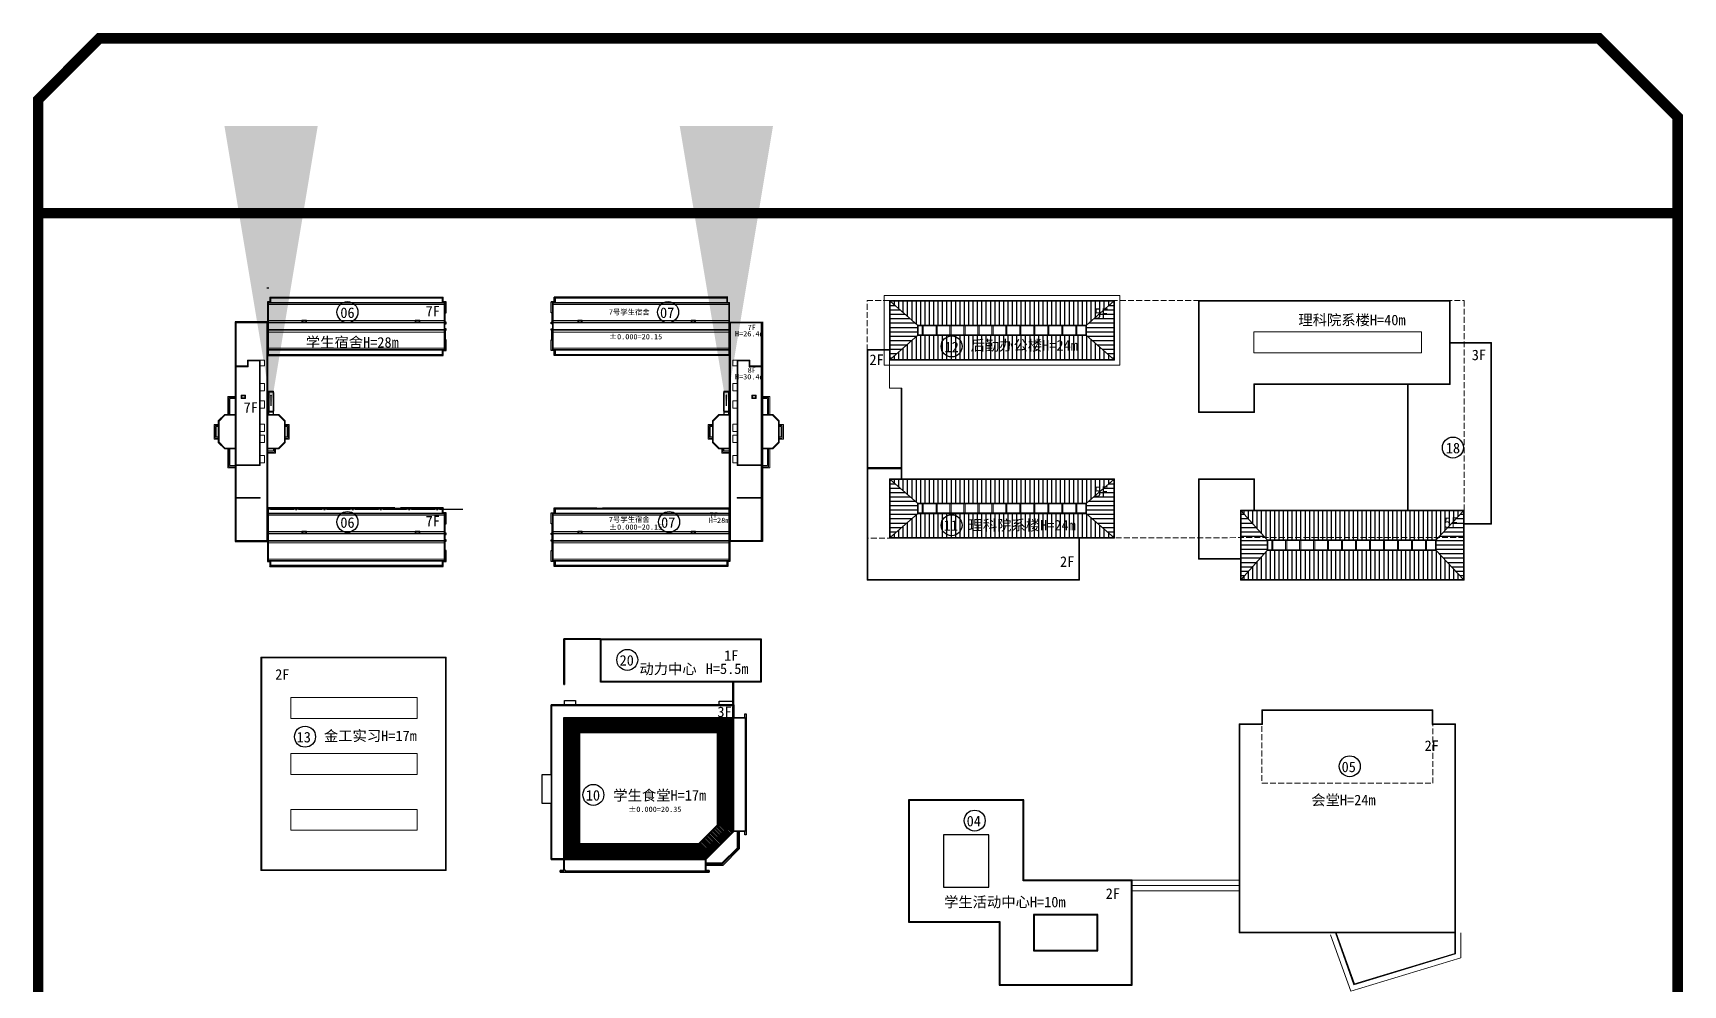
# Model space of a CAD drawing. Header units: millimetres. Extents: x 36733 to 38149, y 42096 to 44277.
# Drawn here: x 36733 to 38149, y 43461 to 44277 of the extents above; entities that cross this region are included whole.
import ezdxf

# ---------------------------------------------------------------- set-up
doc = ezdxf.new("R2010")
doc.units = ezdxf.units.MM
doc.linetypes.add('DASH', pattern=[0.35, 0.25, -0.1])
doc.linetypes.add('Grid', pattern=[24.2, 20, -2, 0.2, -2])
doc.styles.add('Dimension', font='romans.shx', dxfattribs={"width": 0.8, "bigfont": 'chs.shx'})
doc.styles.add('HZTXT', font='simhei.ttf', dxfattribs={"width": 0.7})
doc.dimstyles.new('1-100', dxfattribs={"dimtxt": 250, "dimasz": 150, "dimexe": 0, "dimexo": 250, "dimgap": 100, "dimtad": 1, "dimdec": 0, "dimrnd": 0.5, "dimzin": 0, "dimdsep": 46, "dimtxsty": 'Dimension', "dimblk": '$tick', "dimcen": 250, "dimclrt": 183, "dimadec": 1, "dimazin": 2, "dimtfac": 1, "dimtdec": 0, "dimtmove": 2, "dimatfit": 3, "dimldrblk": '$arrow', "dimfxl": 1, "dimarcsym": 0})
pattern_1 = [(270, (36898.9208, 44272.974), (0.9525, -2e-16), [])]
pattern_2 = [(180, (36898.9208, 44272.974), (-1e-16, -0.9525), [])]

# ---------------------------------------------------------------- blocks, each defined once
blk = doc.blocks.new('$arrow')
at = {"color": 0}
blk.add_solid([(0, 0), (-1.6, 0.2667), (-1.6, -0.2667)], dxfattribs=at)
blk = doc.blocks.new('$tick')
at = {"color": 0}
for p, q in [((0, -1), (0, 1)), ((-1, 0), (1, 0))]:
    blk.add_line(p, q, dxfattribs=at)
at = {"color": 0, "const_width": 0.2}
blk.add_lwpolyline([(0.495, 0.495), (-0.495, -0.495)], dxfattribs=at)
blk = doc.blocks.new('$dot')
at = {"color": 0, "const_width": 0.5}
blk.add_lwpolyline([(0, 0.25, 1), (0, -0.25, 1)], format="xyb", close=True, dxfattribs=at)
at = {"color": 0}
blk.add_circle((0, 0), 0.5, dxfattribs=at)

msp = doc.modelspace()

# ---------------------------------------------------------------- hatches: boundary and pattern name
at = {"linetype": 'Continuous'}
h = msp.add_hatch(dxfattribs=at)
h.set_pattern_fill('普通砖', color=256, scale=1.5, angle=45)
h.set_pattern_definition([(90, (-82531.1003, -89846.4887), (-3.7500015, 7e-16), [])])
h.paths.add_polyline_path([(37660.9, 44047.1), (37468.9, 44047.1), (37492.3, 44026.7), (37637.5, 44026.7)])
h.paths.add_polyline_path([(37637.5, 44017.7), (37492.3, 44017.7), (37468.9, 43997.3), (37660.9, 43997.3)])
h = msp.add_hatch(dxfattribs=at)
h.set_pattern_fill('普通砖', color=256, scale=1.5, angle=135)
h.set_pattern_definition([(180, (-82531.1003, -89850.2968), (-7e-16, -3.7500015), [])])
h.paths.add_polyline_path([(37492.3, 44026.7), (37468.9, 44047.1), (37468.9, 43997.3), (37492.3, 44017.7), (37492.3, 44018.3), (37492.3, 44026.1)])
h.paths.add_polyline_path([(37660.9, 44047.1), (37637.5, 44026.7), (37637.5, 44026.1), (37637.5, 44018.3), (37637.5, 44017.7), (37660.9, 43997.3)])
h = msp.add_hatch(dxfattribs=at)
h.set_pattern_fill('普通砖', color=256, scale=1.5, angle=45)
h.set_pattern_definition([(90, (-82531.1003, -89999.3483), (-3.7500015, 7e-16), [])])
h.paths.add_polyline_path([(37660.9, 43894.3), (37468.9, 43894.3), (37492.3, 43873.9), (37637.5, 43873.9)])
h.paths.add_polyline_path([(37637.5, 43864.9), (37492.3, 43864.9), (37468.9, 43844.5), (37660.9, 43844.5)])
h = msp.add_hatch(dxfattribs=at)
h.set_pattern_fill('普通砖', color=256, scale=1.5, angle=135)
h.set_pattern_definition([(180, (-82531.1003, -90003.1563), (-7e-16, -3.7500015), [])])
h.paths.add_polyline_path([(37492.3, 43873.9), (37468.9, 43894.3), (37468.9, 43844.5), (37492.3, 43864.9), (37492.3, 43865.5), (37492.3, 43873.3)])
h.paths.add_polyline_path([(37660.9, 43894.3), (37637.5, 43873.9), (37637.5, 43873.3), (37637.5, 43865.5), (37637.5, 43864.9), (37660.9, 43844.5)])
h = msp.add_hatch(dxfattribs=at)
h.set_pattern_fill('普通砖', color=256, scale=1.5, angle=45)
h.set_pattern_definition([(90, (-82531.1003, -89834.3483), (-3.7500015, 7e-16), [])])
h.paths.add_polyline_path([(37960.9, 43867.3), (37780.9, 43867.3), (37770.1, 43867.3), (37792.3, 43842.4), (37937.5, 43842.4)])
h.paths.add_polyline_path([(37937.5, 43833.4), (37792.3, 43833.4), (37770.1, 43808.5), (37960.9, 43808.5)])
h = msp.add_hatch(dxfattribs=at)
h.set_pattern_fill('普通砖', color=256, scale=1.5, angle=135)
h.set_pattern_definition([(180, (-82531.1003, -89838.1563), (-7e-16, -3.7500015), [])])
h.paths.add_polyline_path([(37792.3, 43842.4), (37770.1, 43867.3), (37770.1, 43826.5), (37770.1, 43808.5), (37792.3, 43833.4), (37792.3, 43834)])
h.paths.add_polyline_path([(37960.9, 43867.3), (37937.5, 43842.4), (37937.5, 43841.8), (37937.5, 43833.4), (37960.9, 43808.5)])
h = msp.add_hatch()
h.set_pattern_fill('LINE,_O', color=252, scale=0.3, angle=270)
h.set_pattern_definition(pattern_1)
h.paths.add_polyline_path([(37189.5, 43689.5), (37202, 43677.4), (37321.5, 43677.4), (37334.1, 43689.5)])
h = msp.add_hatch()
h.set_pattern_fill('LINE,_O', color=252, scale=0.3, angle=180)
h.set_pattern_definition(pattern_2)
h.paths.add_polyline_path([(37202.1, 43677.4), (37189.5, 43689.5), (37189.5, 43689.5), (37189.5, 43568.9), (37202.1, 43581.5)])
h = msp.add_hatch()
h.set_pattern_fill('LINE,_O', color=252, scale=0.3, angle=180)
h.set_pattern_definition(pattern_2)
h.paths.add_polyline_path([(37334.1, 43689.5), (37320.9, 43676.8), (37320.9, 43598.1), (37334.1, 43592.6)])
at = {"ltscale": 500}
h = msp.add_hatch(dxfattribs=at)
h.set_pattern_fill('LINE', color=252, scale=0.3, angle=135, style=0)
h.set_pattern_definition([(135, (36898.9208, 44272.974), (-0.6735192, -0.6735192), [])])
h.paths.add_polyline_path([(37334.1, 43592.6), (37321.5, 43597.8), (37305.2, 43581.5), (37310.4, 43568.9)])
h = msp.add_hatch(dxfattribs=at)
h.set_pattern_fill('LINE', color=252, scale=0.3, angle=270, style=0)
h.set_pattern_definition(pattern_1)
h.paths.add_polyline_path([(37310.4, 43568.9), (37305.2, 43581.5), (37202.1, 43581.5), (37189.5, 43568.9)])

# ---------------------------------------------------------------- linework, layer by layer
at = {"linetype": 'Grid'}
for p, q in [((36934.5, 44058.8), (36934.5, 44058.2)), ((36935.4, 44058.8), (36935.4, 44058.2)), ((37102.4, 43868.6), (36935.4, 43868.6))]:
    msp.add_line(p, q, dxfattribs=at)
for p, q in [((36936.6, 44046.5), (36934.8, 44046.5)), ((36934.8, 44046.5), (36934.8, 44029.4)), ((36936.6, 44050.7), (37085.4, 44050.7)), ((36936.6, 44050.7), (36936.6, 44046.5)), ((37085.4, 44046.5), (37085.4, 44050.7)), ((37088.1, 44046.5), (37085.4, 44046.5)), ((37088.1, 44046.5), (37085.4, 44046.5)), ((37085.4, 44046.5), (37088.1, 44046.5)), ((37088.1, 44037.2), (37088.1, 44046.5)), ((37178.1, 44046.5), (37180.8, 44046.5)), ((37178.1, 44037.2), (37178.1, 44046.5)), ((37178.1, 44046.5), (37180.8, 44046.5)), ((37180.8, 44046.5), (37178.1, 44046.5)), ((37180.8, 44046.5), (37180.8, 44050.7)), ((37329.6, 44050.7), (37180.8, 44050.7)), ((36934.8, 44029.4), (36906.9, 44029.4)), ((36906.9, 44029.4), (36906.9, 43841)), ((37087.2, 44029.1), (37087.2, 44037.2)), ((37087.2, 44037.2), (37088.1, 44037.2)), ((37179, 44037.2), (37178.1, 44037.2)), ((37179, 44029.1), (37179, 44037.2)), ((37359.3, 44029.4), (37359.3, 43841)), ((37086.9, 44027.9), (37088.1, 44027.9)), ((37088.1, 44023.4), (37086.9, 44023.4)), ((37088.1, 44029.1), (37087.2, 44029.1)), ((37087.5, 44014.1), (37087.5, 44022.2)), ((37087.5, 44022.2), (37088.1, 44022.2)), ((37088.1, 44027.9), (37088.1, 44029.1)), ((37088.1, 44022.2), (37088.1, 44023.4)), ((37178.1, 44027.9), (37178.1, 44029.1)), ((37178.1, 44029.1), (37179, 44029.1)), ((37179.3, 44027.9), (37178.1, 44027.9)), ((37178.1, 44022.2), (37178.1, 44023.4)), ((37178.1, 44023.4), (37179.3, 44023.4)), ((37178.7, 44022.2), (37178.1, 44022.2)), ((37178.7, 44014.1), (37178.7, 44022.2)), ((37085.4, 44000.6), (37085.4, 44004.8)), ((37085.4, 44004.8), (37087.8, 44004.8)), ((37088.1, 44014.1), (37087.5, 44014.1)), ((37087.8, 44004.8), (37088.1, 44004.8)), ((37088.1, 44013.8), (37088.1, 44014.1)), ((37088.1, 44004.8), (37088.1, 44013.8)), ((37178.1, 44013.8), (37178.1, 44014.1)), ((37178.1, 44014.1), (37178.7, 44014.1)), ((37178.1, 44004.8), (37178.1, 44013.8)), ((37178.4, 44004.8), (37178.1, 44004.8)), ((37180.8, 44004.8), (37178.4, 44004.8)), ((37180.8, 44000.6), (37180.8, 44004.8)), ((36935.1, 43869.8), (36935.1, 44000.6)), ((36935.1, 44000.6), (37085.4, 44000.6)), ((37331.1, 44000.6), (37180.8, 44000.6)), ((37331.1, 43869.8), (37331.1, 44000.6)), ((37044, 43869.8), (36935.1, 43869.8)), ((37085.4, 43869.8), (37048.8, 43869.8)), ((37085.4, 43865.6), (37085.4, 43869.8)), ((37085.4, 43869.8), (37085.4, 43869.5)), ((37088.1, 43865.6), (37085.4, 43865.6)), ((37088.1, 43865.3), (37088.1, 43865.6)), ((37088.1, 43856.3), (37088.1, 43865.3)), ((37178.1, 43865.3), (37178.1, 43865.6)), ((37178.1, 43865.6), (37180.8, 43865.6)), ((37178.1, 43856.3), (37178.1, 43865.3)), ((37180.8, 43865.6), (37180.8, 43869.8)), ((37180.8, 43869.8), (37180.8, 43869.5)), ((37180.8, 43869.8), (37217.4, 43869.8)), ((37222.2, 43869.8), (37331.1, 43869.8)), ((37087.2, 43848.2), (37087.2, 43856.3)), ((37087.2, 43856.3), (37087.8, 43856.3)), ((37088.1, 43848.2), (37087.2, 43848.2)), ((37087.2, 43847), (37088.1, 43847)), ((37087.2, 43842.5), (37087.2, 43847)), ((37087.8, 43856.3), (37088.1, 43856.3)), ((37088.1, 43847), (37088.1, 43848.2)), ((37178.4, 43856.3), (37178.1, 43856.3)), ((37178.1, 43847), (37178.1, 43848.2)), ((37178.1, 43848.2), (37179, 43848.2)), ((37179, 43847), (37178.1, 43847)), ((37179, 43856.3), (37178.4, 43856.3)), ((37179, 43848.2), (37179, 43856.3)), ((37179, 43842.5), (37179, 43847)), ((36906.9, 43841), (36934.8, 43841)), ((36934.8, 43841), (36934.8, 43823.9)), ((37088.1, 43842.5), (37087.2, 43842.5)), ((37087.2, 43833.2), (37087.2, 43841.3)), ((37087.2, 43841.3), (37087.8, 43841.3)), ((37088.1, 43833.2), (37087.2, 43833.2)), ((37087.8, 43841.3), (37088.1, 43841.3)), ((37088.1, 43841.3), (37088.1, 43842.5)), ((37088.1, 43832.9), (37088.1, 43833.2)), ((37088.1, 43823.9), (37088.1, 43832.9)), ((37178.1, 43841.3), (37178.1, 43842.5)), ((37178.1, 43842.5), (37179, 43842.5)), ((37178.4, 43841.3), (37178.1, 43841.3)), ((37178.1, 43832.9), (37178.1, 43833.2)), ((37178.1, 43833.2), (37179, 43833.2)), ((37178.1, 43823.9), (37178.1, 43832.9)), ((37179, 43841.3), (37178.4, 43841.3)), ((37179, 43833.2), (37179, 43841.3)), ((37359.3, 43841), (37331.4, 43841)), ((37331.4, 43841), (37331.4, 43823.9)), ((36934.8, 43823.9), (36936.6, 43823.9)), ((36936.6, 43823.9), (36936.6, 43819.7)), ((36936.6, 43819.7), (36936.6, 43820)), ((37085.4, 43820), (37085.4, 43823.9)), ((37085.4, 43823.9), (37087.8, 43823.9)), ((37087.8, 43823.9), (37088.1, 43823.9)), ((37178.4, 43823.9), (37178.1, 43823.9)), ((37180.8, 43823.9), (37178.4, 43823.9)), ((37180.8, 43820), (37180.8, 43823.9)), ((37331.4, 43823.9), (37329.6, 43823.9)), ((37329.6, 43823.9), (37329.6, 43819.7)), ((37329.6, 43819.7), (37329.6, 43820)), ((37220.4, 43757.6), (37188.9, 43757.6)), ((37188.9, 43718.3), (37188.9, 43757.6)), ((37189.5, 43757), (37189.5, 43718.3)), ((37220.4, 43757), (37189.5, 43757)), ((37188.9, 43718.3), (37189.5, 43718.3)), ((37334.1, 43702.1), (37334.1, 43720.4)), ((37334.7, 43700.9), (37334.7, 43720.4)), ((37188.9, 43568.3), (37188.9, 43690.1)), ((37188.9, 43690.1), (37334.7, 43690.1)), ((37202.7, 43676.8), (37188.9, 43690.1)), ((37190.7, 43700.9), (37201.5, 43700.9)), ((37190.7, 43700.3), (37202.7, 43700.3)), ((37332.9, 43700.9), (37325.8, 43700.9)), ((37325.8, 43700.3), (37332.9, 43700.3)), ((37334.1, 43695.2), (37334.1, 43699.1)), ((37334.1, 43690.1), (37334.1, 43695.2)), ((37334.7, 43695.2), (37334.7, 43699.1)), ((37334.7, 43690.1), (37334.7, 43695.2)), ((37334.7, 43592.3), (37334.7, 43690.1)), ((37189.5, 43568.9), (37189.5, 43689.5)), ((37189.5, 43689.5), (37334.1, 43689.5)), ((37321.5, 43677.4), (37202.1, 43677.4)), ((37202.1, 43581.5), (37202.1, 43677.4)), ((37320.9, 43676.8), (37202.7, 43676.8)), ((37202.7, 43582.1), (37202.7, 43676.8)), ((37320.9, 43676.8), (37334.1, 43689.5)), ((37320.9, 43598.1), (37320.9, 43676.8)), ((37321.5, 43677.4), (37321.5, 43641.5)), ((37334.1, 43592.6), (37334.1, 43689.5)), ((37321.5, 43597.8), (37321.5, 43640.9)), ((37304.9, 43582.1), (37320.9, 43598.1)), ((37305.2, 43581.5), (37321.5, 43597.8)), ((37334.1, 43592.6), (37310.4, 43568.9)), ((37334.7, 43592.3), (37310.7, 43568.3)), ((37334.7, 43592.3), (37320.9, 43598.1)), ((37337.7, 43592.3), (37337.7, 43578.1)), ((37338.6, 43592.3), (37338.6, 43577.8)), ((37339.5, 43592.3), (37339.5, 43577.4)), ((37189.5, 43568.9), (37202.1, 43581.5)), ((37202.1, 43581.5), (37305.2, 43581.5)), ((37202.7, 43582.1), (37304.9, 43582.1)), ((37310.7, 43568.3), (37304.9, 43582.1)), ((37337.7, 43578.1), (37324.9, 43565.3)), ((37325.2, 43564.4), (37338.6, 43577.8)), ((37339.5, 43577.4), (37325.6, 43563.5)), ((37188.9, 43568.3), (37310.7, 43568.3)), ((37189.5, 43568.9), (37310.4, 43568.9)), ((37310.1, 43568.3), (37310.1, 43558.1)), ((37310.7, 43568.3), (37310.7, 43558.7)), ((37310.7, 43565.3), (37324.9, 43565.3)), ((37310.7, 43564.4), (37325.2, 43564.4)), ((37310.7, 43563.5), (37325.6, 43563.5))]:
    msp.add_line(p, q)
at = {"linetype": 'Continuous', "lineweight": 0}
for p, q in [((37086.9, 44046.2), (36935.1, 44046.2)), ((37086.3, 44045.6), (36935.7, 44045.6)), ((37086.3, 44044.4), (36935.7, 44044.4)), ((37179.3, 44046.2), (37331.1, 44046.2)), ((37179.9, 44045.6), (37330.5, 44045.6)), ((37179.9, 44044.4), (37330.5, 44044.4)), ((36964.3, 44030.6), (36935.7, 44030.6)), ((37000.2, 44030.6), (36968.1, 44030.6)), ((37061.5, 44030.6), (36978.6, 44030.6)), ((37086.3, 44030.6), (37065.3, 44030.6)), ((37179.9, 44030.6), (37200.9, 44030.6)), ((37204.6, 44030.6), (37287.6, 44030.6)), ((37266, 44030.6), (37298.1, 44030.6)), ((37301.8, 44030.6), (37330.5, 44030.6)), ((36934.2, 44028.5), (36934.2, 44001.5)), ((36934.8, 44028.5), (36934.8, 44001.5)), ((36935.1, 44001.5), (36935.1, 44028.5)), ((37086.3, 44029.1), (36935.7, 44029.1)), ((36935.7, 44001.5), (36935.7, 44028.5)), ((37086.3, 44028.5), (36935.7, 44028.5)), ((37086.3, 44022.8), (36935.7, 44022.8)), ((37086.3, 44022.2), (36935.7, 44022.2)), ((37086.3, 44020.7), (36935.7, 44020.7)), ((37179.9, 44029.1), (37330.5, 44029.1)), ((37179.9, 44028.5), (37330.5, 44028.5)), ((37179.9, 44022.8), (37330.5, 44022.8)), ((37179.9, 44022.2), (37330.5, 44022.2)), ((37179.9, 44020.7), (37330.5, 44020.7)), ((37330.5, 44001.5), (37330.5, 44028.5)), ((37331.1, 44001.5), (37331.1, 44028.5)), ((37331.4, 44028.5), (37331.4, 44001.5)), ((37332, 44028.5), (37332, 44001.5)), ((37086.3, 44006.9), (36935.7, 44006.9)), ((37086.3, 44005.7), (36935.7, 44005.7)), ((37086.9, 44005.1), (36935.7, 44005.1)), ((37179.3, 44005.1), (37330.5, 44005.1)), ((37179.9, 44006.9), (37330.5, 44006.9)), ((37179.9, 44005.7), (37330.5, 44005.7)), ((36907.2, 43991.6), (36907.2, 43964)), ((36917.6, 43991.6), (36907.2, 43991.6)), ((36907.8, 43991), (36907.8, 43906.7)), ((36918.2, 43991), (36907.8, 43991)), ((36917.6, 43996.7), (36917.6, 43991.6)), ((36928.5, 43996.7), (36917.6, 43996.7)), ((36927.9, 43996.1), (36918.2, 43996.1)), ((36918.2, 43996.1), (36918.2, 43991)), ((36927.9, 43906.7), (36927.9, 43996.1)), ((36928.5, 43996.7), (36928.5, 43952.9)), ((36932.1, 43996.7), (36928.5, 43996.7)), ((36932.1, 43991.6), (36928.5, 43991.6)), ((36932.1, 43991.6), (36932.1, 43996.7)), ((37334, 43991.6), (37334, 43996.7)), ((37334, 43996.7), (37337.6, 43996.7)), ((37334, 43991.6), (37337.6, 43991.6)), ((37337.6, 43996.7), (37337.6, 43952.9)), ((37337.6, 43996.7), (37348.5, 43996.7)), ((37338.2, 43906.7), (37338.2, 43996.1)), ((37338.2, 43996.1), (37347.9, 43996.1)), ((37347.9, 43996.1), (37347.9, 43991)), ((37347.9, 43991), (37358.4, 43991)), ((37348.5, 43996.7), (37348.5, 43991.6)), ((37348.5, 43991.6), (37359, 43991.6)), ((37358.4, 43991), (37358.4, 43906.7)), ((37359, 43991.6), (37359, 43964)), ((36928.5, 43985.3), (36928.5, 43985.9)), ((36932.1, 43976.7), (36928.5, 43976.7)), ((36932.1, 43970.4), (36932.1, 43976.7)), ((37334, 43970.4), (37334, 43976.7)), ((37334, 43976.7), (37337.6, 43976.7)), ((37337.6, 43985.3), (37337.6, 43985.9)), ((36900.6, 43965.5), (36900.6, 43949.9)), ((36906.9, 43965.5), (36900.6, 43965.5)), ((36901.5, 43964.6), (36901.5, 43949.9)), ((36906.9, 43964.6), (36901.5, 43964.6)), ((36902.4, 43963.7), (36902.4, 43949.9)), ((36906.9, 43963.7), (36902.4, 43963.7)), ((36907.2, 43964), (36907.2, 43964.3)), ((36907.2, 43952.9), (36907.2, 43964)), ((36932.1, 43970.4), (36928.5, 43970.4)), ((36932.1, 43961.8), (36928.5, 43961.8)), ((36932.1, 43955.5), (36932.1, 43961.8)), ((36935.5, 43952.9), (36935.5, 43968.8)), ((36935.5, 43952.9), (36935.5, 43968.8)), ((36935.7, 43968.8), (36935.5, 43968.8)), ((36937.8, 43970), (36935.7, 43970)), ((36935.7, 43970), (36935.7, 43949.3)), ((36935.8, 43970), (36935.8, 43949.3)), ((36936, 43968.8), (36935.8, 43968.8)), ((36936, 43952.9), (36936, 43970)), ((36939.6, 43969.1), (36936, 43969.1)), ((36939.6, 43969.1), (36936, 43969.1)), ((36936, 43952.9), (36936, 43969.1)), ((36936.9, 43969.1), (36936.9, 43970)), ((36937.8, 43969.1), (36937.8, 43970)), ((36938.7, 43969.1), (36938.7, 43970)), ((36939.6, 43952.9), (36939.6, 43969.7)), ((36939.6, 43952.9), (36939.6, 43969.1)), ((36939.7, 43968.8), (36939.6, 43968.8)), ((36939.7, 43952.9), (36939.7, 43970)), ((36939.7, 43949.3), (36939.7, 43968.2)), ((36939.9, 43952.9), (36939.9, 43970)), ((36940, 43968.8), (36939.9, 43968.8)), ((36939.9, 43949.3), (36939.9, 43968.2)), ((36940, 43952.9), (36940, 43968.8)), ((36940, 43968.2), (36940, 43952.9)), ((36940, 43962.8), (36940, 43952.9)), ((37326.1, 43952.9), (37326.1, 43968.8)), ((37326.1, 43968.8), (37326.3, 43968.8)), ((37326.1, 43968.2), (37326.1, 43952.9)), ((37326.1, 43962.8), (37326.1, 43952.9)), ((37326.3, 43952.9), (37326.3, 43970)), ((37326.3, 43949.3), (37326.3, 43968.2)), ((37326.4, 43952.9), (37326.4, 43970)), ((37326.4, 43968.8), (37326.6, 43968.8)), ((37326.4, 43949.3), (37326.4, 43968.2)), ((37326.6, 43952.9), (37326.6, 43969.7)), ((37326.6, 43969.1), (37330.2, 43969.1)), ((37326.6, 43969.1), (37330.2, 43969.1)), ((37326.6, 43952.9), (37326.6, 43969.1)), ((37327.5, 43969.1), (37327.5, 43970)), ((37328.4, 43970), (37330.5, 43970)), ((37328.4, 43969.1), (37328.4, 43970)), ((37329.3, 43969.1), (37329.3, 43970)), ((37330.2, 43952.9), (37330.2, 43970)), ((37330.2, 43952.9), (37330.2, 43969.1)), ((37330.2, 43968.8), (37330.3, 43968.8)), ((37330.3, 43970), (37330.3, 43949.3)), ((37330.5, 43970), (37330.5, 43949.3)), ((37330.5, 43968.8), (37330.6, 43968.8)), ((37330.6, 43952.9), (37330.6, 43968.8)), ((37330.6, 43952.9), (37330.6, 43968.8)), ((37334, 43970.4), (37337.6, 43970.4)), ((37334, 43955.5), (37334, 43961.8)), ((37334, 43961.8), (37337.6, 43961.8)), ((37359, 43964), (37359, 43964.3)), ((37359, 43952.9), (37359, 43964)), ((37359.3, 43965.5), (37365.6, 43965.5)), ((37359.3, 43964.6), (37364.7, 43964.6)), ((37359.3, 43963.7), (37363.8, 43963.7)), ((37363.8, 43963.7), (37363.8, 43949.9)), ((37364.7, 43964.6), (37364.7, 43949.9)), ((37365.6, 43965.5), (37365.6, 43949.9)), ((36892.5, 43944.5), (36898, 43949.9)), ((36892.5, 43944.5), (36892.5, 43926)), ((36893.1, 43944.2), (36898.2, 43949.3)), ((36906.9, 43949.9), (36898, 43949.9)), ((36906.9, 43949.3), (36898.2, 43949.3)), ((36907.2, 43878.2), (36907.2, 43952.9)), ((36932.1, 43955.5), (36928.5, 43955.5)), ((36928.5, 43952.9), (36928.5, 43906.1)), ((36935.1, 43949.9), (36944.3, 43949.9)), ((36935.1, 43949.3), (36944.1, 43949.3)), ((36935.5, 43952.9), (36935.7, 43952.9)), ((36935.5, 43952.9), (36935.7, 43952.9)), ((36935.5, 43952.9), (36935.7, 43952.9)), ((36935.5, 43952.9), (36935.7, 43952.9)), ((36935.7, 43949.3), (36935.8, 43949.3)), ((36935.8, 43952.9), (36939.7, 43952.9)), ((36935.8, 43952.9), (36939.7, 43952.9)), ((36935.8, 43952.9), (36939.7, 43952.9)), ((36936.9, 43952), (36936.9, 43952.9)), ((36936.9, 43952), (36936.9, 43952.9)), ((36937.8, 43952), (36937.8, 43952.9)), ((36937.8, 43952), (36937.8, 43952.9)), ((36938.7, 43952), (36938.7, 43952.9)), ((36938.7, 43952), (36938.7, 43952.9)), ((36939.9, 43949.3), (36939.7, 43949.3)), ((36939.9, 43952.9), (36940, 43952.9)), ((36939.9, 43952.9), (36940, 43952.9)), ((36939.9, 43952.9), (36940, 43952.9)), ((36949.2, 43944.2), (36944.1, 43949.3)), ((36949.8, 43944.5), (36944.3, 43949.9)), ((36949.8, 43926), (36949.8, 43944.5)), ((37316.4, 43944.5), (37321.9, 43949.9)), ((37316.4, 43926), (37316.4, 43944.5)), ((37317, 43944.2), (37322.1, 43949.3)), ((37331.1, 43949.9), (37321.9, 43949.9)), ((37331.1, 43949.3), (37322.1, 43949.3)), ((37326.3, 43952.9), (37326.1, 43952.9)), ((37326.3, 43952.9), (37326.1, 43952.9)), ((37326.3, 43952.9), (37326.1, 43952.9)), ((37326.3, 43949.3), (37326.4, 43949.3)), ((37330.3, 43952.9), (37326.4, 43952.9)), ((37330.3, 43952.9), (37326.4, 43952.9)), ((37330.3, 43952.9), (37326.4, 43952.9)), ((37327.5, 43952), (37327.5, 43952.9)), ((37327.5, 43952), (37327.5, 43952.9)), ((37328.4, 43952), (37328.4, 43952.9)), ((37328.4, 43952), (37328.4, 43952.9)), ((37329.3, 43952), (37329.3, 43952.9)), ((37329.3, 43952), (37329.3, 43952.9)), ((37330.5, 43949.3), (37330.3, 43949.3)), ((37330.6, 43952.9), (37330.5, 43952.9)), ((37330.6, 43952.9), (37330.5, 43952.9)), ((37330.6, 43952.9), (37330.5, 43952.9)), ((37330.6, 43952.9), (37330.5, 43952.9)), ((37334, 43955.5), (37337.6, 43955.5)), ((37337.6, 43952.9), (37337.6, 43906.1)), ((37359, 43878.2), (37359, 43952.9)), ((37359.3, 43949.9), (37368.2, 43949.9)), ((37359.3, 43949.3), (37368, 43949.3)), ((37373.1, 43944.2), (37368, 43949.3)), ((37373.7, 43944.5), (37368.2, 43949.9)), ((37373.7, 43944.5), (37373.7, 43926)), ((36888.9, 43928.9), (36888.9, 43941.5)), ((36888.9, 43941.5), (36892.5, 43941.5)), ((36889.8, 43929.8), (36889.8, 43940.6)), ((36889.8, 43940.6), (36892.5, 43940.6)), ((36890.7, 43930.7), (36890.7, 43939.7)), ((36890.7, 43939.7), (36892.5, 43939.7)), ((36892.5, 43930.7), (36890.7, 43930.7)), ((36893.1, 43944.2), (36893.1, 43926.2)), ((36932.1, 43941.7), (36928.5, 43941.7)), ((36932.1, 43935.4), (36928.5, 43935.4)), ((36932.1, 43932.2), (36928.5, 43932.2)), ((36932.1, 43935.4), (36932.1, 43941.7)), ((36932.1, 43925.9), (36932.1, 43932.2)), ((36949.2, 43926.2), (36949.2, 43944.2)), ((36953.4, 43941.5), (36949.8, 43941.5)), ((36952.5, 43940.6), (36949.8, 43940.6)), ((36951.6, 43939.7), (36949.8, 43939.7)), ((36949.8, 43930.7), (36951.6, 43930.7)), ((36951.6, 43930.7), (36951.6, 43939.7)), ((36952.5, 43929.8), (36952.5, 43940.6)), ((36953.4, 43928.9), (36953.4, 43941.5)), ((37312.8, 43928.9), (37312.8, 43941.5)), ((37312.8, 43941.5), (37316.4, 43941.5)), ((37313.7, 43929.8), (37313.7, 43940.6)), ((37313.7, 43940.6), (37316.4, 43940.6)), ((37314.6, 43930.7), (37314.6, 43939.7)), ((37314.6, 43939.7), (37316.4, 43939.7)), ((37316.4, 43930.7), (37314.6, 43930.7)), ((37317, 43926.2), (37317, 43944.2)), ((37334, 43935.4), (37334, 43941.7)), ((37334, 43941.7), (37337.6, 43941.7)), ((37334, 43935.4), (37337.6, 43935.4)), ((37334, 43925.9), (37334, 43932.2)), ((37334, 43932.2), (37337.6, 43932.2)), ((37373.1, 43944.2), (37373.1, 43926.2)), ((37377.3, 43941.5), (37373.7, 43941.5)), ((37376.4, 43940.6), (37373.7, 43940.6)), ((37375.5, 43939.7), (37373.7, 43939.7)), ((37373.7, 43930.7), (37375.5, 43930.7)), ((37375.5, 43930.7), (37375.5, 43939.7)), ((37376.4, 43929.8), (37376.4, 43940.6)), ((37377.3, 43928.9), (37377.3, 43941.5)), ((36892.5, 43928.9), (36888.9, 43928.9)), ((36892.5, 43929.8), (36889.8, 43929.8)), ((36892.5, 43926), (36898, 43920.5)), ((36893.1, 43926.2), (36898.2, 43921.1)), ((36906.9, 43920.5), (36898, 43920.5)), ((36906.9, 43921.1), (36898.2, 43921.1)), ((36900.6, 43904.3), (36900.6, 43920.5)), ((36901.5, 43905.2), (36901.5, 43920.5)), ((36902.4, 43906.1), (36902.4, 43920.5)), ((36932.1, 43925.9), (36928.5, 43925.9)), ((36935.1, 43921.1), (36944.1, 43921.1)), ((36935.1, 43920.5), (36944.3, 43920.5)), ((36935.4, 43918.7), (36939.9, 43918.7)), ((36935.4, 43917.8), (36940.8, 43917.8)), ((36935.4, 43916.9), (36941.7, 43916.9)), ((36939.9, 43918.7), (36939.9, 43920.5)), ((36940.8, 43917.8), (36940.8, 43920.5)), ((36941.7, 43916.9), (36941.7, 43920.5)), ((36949.2, 43926.2), (36944.1, 43921.1)), ((36949.8, 43926), (36944.3, 43920.5)), ((36949.8, 43929.8), (36952.5, 43929.8)), ((36949.8, 43928.9), (36953.4, 43928.9)), ((37316.4, 43928.9), (37312.8, 43928.9)), ((37316.4, 43929.8), (37313.7, 43929.8)), ((37316.4, 43926), (37321.9, 43920.5)), ((37317, 43926.2), (37322.1, 43921.1)), ((37331.1, 43920.5), (37321.9, 43920.5)), ((37331.1, 43921.1), (37322.1, 43921.1)), ((37324.5, 43916.9), (37324.5, 43920.5)), ((37330.8, 43916.9), (37324.5, 43916.9)), ((37325.4, 43917.8), (37325.4, 43920.5)), ((37330.8, 43917.8), (37325.4, 43917.8)), ((37326.3, 43918.7), (37326.3, 43920.5)), ((37330.8, 43918.7), (37326.3, 43918.7)), ((37334, 43925.9), (37337.6, 43925.9)), ((37359.3, 43921.1), (37368, 43921.1)), ((37359.3, 43920.5), (37368.2, 43920.5)), ((37363.8, 43906.1), (37363.8, 43920.5)), ((37364.7, 43905.2), (37364.7, 43920.5)), ((37365.6, 43904.3), (37365.6, 43920.5)), ((37373.1, 43926.2), (37368, 43921.1)), ((37373.7, 43926), (37368.2, 43920.5)), ((37373.7, 43929.8), (37376.4, 43929.8)), ((37373.7, 43928.9), (37377.3, 43928.9)), ((36900.6, 43904.3), (36907.2, 43904.3)), ((36901.5, 43905.2), (36907.2, 43905.2)), ((36902.4, 43906.1), (36907.2, 43906.1)), ((36928.5, 43906.1), (36907.2, 43906.1)), ((36927.9, 43906.7), (36907.8, 43906.7)), ((36907.8, 43906.1), (36907.8, 43878.8)), ((36932.1, 43914.8), (36928.5, 43914.8)), ((36932.1, 43908.5), (36928.5, 43908.5)), ((36932.1, 43908.5), (36932.1, 43914.8)), ((37334, 43908.5), (37334, 43914.8)), ((37334, 43914.8), (37337.6, 43914.8)), ((37334, 43908.5), (37337.6, 43908.5)), ((37337.6, 43906.1), (37359, 43906.1)), ((37338.2, 43906.7), (37358.4, 43906.7)), ((37358.4, 43906.1), (37358.4, 43878.8)), ((37363.8, 43906.1), (37359, 43906.1)), ((37364.7, 43905.2), (37359, 43905.2)), ((37365.6, 43904.3), (37359, 43904.3)), ((37781.5, 43894.9), (37733.5, 43894.9)), ((37733.5, 43894.9), (37733.5, 43825.9)), ((37781.5, 43867.9), (37781.5, 43894.9)), ((36928.5, 43878.2), (36907.2, 43878.2)), ((36928.5, 43878.8), (36907.8, 43878.8)), ((36928.5, 43878.8), (36928.5, 43878.2)), ((37337.7, 43878.8), (37337.7, 43878.2)), ((37337.7, 43878.8), (37358.4, 43878.8)), ((37337.7, 43878.2), (37359, 43878.2)), ((36934.2, 43868.9), (36934.2, 43841.9)), ((36934.8, 43868.9), (36934.8, 43841.9)), ((36935.1, 43841.9), (36935.1, 43868.9)), ((36935.7, 43841.9), (36935.7, 43868.9)), ((37086.9, 43865.3), (36935.7, 43865.3)), ((37086.3, 43864.7), (36935.7, 43864.7)), ((37086.3, 43863.5), (36935.7, 43863.5)), ((37084.5, 43865.3), (37084.5, 43868.9)), ((37085.1, 43865.3), (37085.1, 43869.5)), ((37179.3, 43865.3), (37330.5, 43865.3)), ((37179.9, 43864.7), (37330.5, 43864.7)), ((37179.9, 43863.5), (37330.5, 43863.5)), ((37181.1, 43865.3), (37181.1, 43869.5)), ((37181.7, 43865.3), (37181.7, 43868.9)), ((37330.5, 43841.9), (37330.5, 43868.9)), ((37331.1, 43841.9), (37331.1, 43868.9)), ((37331.4, 43868.9), (37331.4, 43841.9)), ((37332, 43868.9), (37332, 43841.9)), ((37781.5, 43867.9), (37961.5, 43867.9)), ((37961.5, 43867.9), (37961.5, 43807.9)), ((36964.3, 43849.7), (36935.7, 43849.7)), ((37086.3, 43848.2), (36935.7, 43848.2)), ((37086.3, 43847.6), (36935.7, 43847.6)), ((36989.7, 43849.7), (36968.1, 43849.7)), ((37061.5, 43849.7), (36989.7, 43849.7)), ((37086.3, 43849.7), (37065.3, 43849.7)), ((37179.9, 43849.7), (37200.9, 43849.7)), ((37179.9, 43848.2), (37330.5, 43848.2)), ((37179.9, 43847.6), (37330.5, 43847.6)), ((37204.6, 43849.7), (37276.5, 43849.7)), ((37276.5, 43849.7), (37298.1, 43849.7)), ((37301.8, 43849.7), (37330.5, 43849.7)), ((37086.3, 43841.9), (36935.7, 43841.9)), ((37086.3, 43841.3), (36935.7, 43841.3)), ((37086.3, 43839.8), (36935.7, 43839.8)), ((37179.9, 43841.9), (37330.5, 43841.9)), ((37179.9, 43841.3), (37330.5, 43841.3)), ((37179.9, 43839.8), (37330.5, 43839.8)), ((37086.9, 43824.2), (36935.1, 43824.2)), ((37086.3, 43826), (36935.7, 43826)), ((37086.3, 43824.8), (36935.7, 43824.8)), ((37179.3, 43824.2), (37331.1, 43824.2)), ((37179.9, 43826), (37330.5, 43826)), ((37179.9, 43824.8), (37330.5, 43824.8)), ((37733.5, 43825.9), (37769.5, 43825.9)), ((37769.5, 43807.9), (37769.5, 43825.9)), ((37961.5, 43807.9), (37769.5, 43807.9)), ((37787.9, 43684.6), (37787.9, 43696.7)), ((37787.9, 43696.7), (37934.5, 43696.7)), ((37788.5, 43684), (37788.5, 43696.1)), ((37788.5, 43696.1), (37933.9, 43696.1)), ((37933.9, 43696.1), (37933.9, 43684)), ((37934.5, 43696.7), (37934.5, 43684.6)), ((37768.5, 43505.2), (37768.5, 43684.6)), ((37768.5, 43684.6), (37787.9, 43684.6)), ((37769.1, 43505.8), (37769.1, 43684)), ((37769.1, 43684), (37788.5, 43684)), ((37933.9, 43684), (37953.4, 43684)), ((37934.5, 43684.6), (37954, 43684.6)), ((37953.4, 43684), (37953.4, 43505.8)), ((37954, 43684.6), (37954, 43505.2)), ((37953.4, 43505.8), (37769.1, 43505.8)), ((37954, 43505.2), (37782.5, 43505.2))]:
    msp.add_line(p, q, dxfattribs=at)
at = {"ltscale": 3, "const_width": 9}
for points in [[(36790.5, 44272.7), (36738, 44220.2), (36738, 42138.2), (36775.5, 42100.7), (38107.2, 42100.7), (38144.7, 42138.2), (38144.7, 44205.2), (38077.2, 44272.7)], [(36738, 44122.7), (38144.7, 44122.7), (38144.7, 44205.2), (38077.2, 44272.7), (36790.5, 44272.7), (36738, 44220.2)]]:
    msp.add_lwpolyline(points, close=True, dxfattribs=at)
at = {"linetype": 'Continuous'}
for points in [[(36738, 44122.7), (38144.7, 44122.7), (38144.7, 44205.2), (38077.2, 44272.7), (36790.5, 44272.7), (36738, 44220.2)], [(37583.6, 43550.4), (37583.6, 43619.4), (37484.6, 43619.4), (37484.6, 43514.4), (37562.6, 43514.4), (37562.6, 43460.4), (37676.6, 43460.4), (37676.6, 43550.4)], [(37583, 43549.8), (37583, 43618.8), (37485.2, 43618.8), (37485.2, 43515), (37563.2, 43515), (37563.2, 43461), (37676, 43461), (37676, 43549.8)], [(37553.6, 43544.4), (37553.6, 43589.4), (37514.6, 43589.4), (37514.6, 43544.4)], [(37647.2, 43521), (37592, 43521), (37592, 43489.8), (37647.2, 43489.8)], [(37646.6, 43520.4), (37592.6, 43520.4), (37592.6, 43490.4), (37646.6, 43490.4)]]:
    msp.add_lwpolyline(points, close=True, dxfattribs=at)
at = {"linetype": 'Continuous', "lineweight": 0}
for points in [[(36935.1, 43824.2), (36935.1, 43841.3), (36907.2, 43841.3), (36907.2, 44029.1), (36935.1, 44029.1), (36935.1, 44046.2)], [(36935.7, 43824.8), (36935.7, 43841.9), (36907.8, 43841.9), (36907.8, 44028.5), (36935.7, 44028.5), (36935.7, 44045.6)], [(37085.1, 44046.2), (37085.1, 44050.4), (36936.9, 44050.4), (36936.9, 44046.2)], [(36936.9, 44050.4), (37085.1, 44050.4)], [(37084.5, 44046.2), (37084.5, 44049.8), (36937.5, 44049.8), (36937.5, 44046.2)], [(36937.5, 44049.8), (37085.1, 44049.8)], [(37086.3, 44045.6), (37086.3, 44005.7)], [(37086.9, 44046.2), (37086.9, 44005.1)], [(37179.3, 44046.2), (37179.3, 44005.1)], [(37179.9, 44045.6), (37179.9, 44005.7)], [(37181.1, 44046.2), (37181.1, 44050.4), (37329.3, 44050.4), (37329.3, 44046.2)], [(37329.3, 44050.4), (37181.1, 44050.4)], [(37328.7, 44049.8), (37181.1, 44049.8)], [(37181.7, 44046.2), (37181.7, 44049.8), (37328.7, 44049.8), (37328.7, 44046.2)], [(37330.5, 43824.8), (37330.5, 43841.9), (37358.4, 43841.9), (37358.4, 44028.5), (37330.5, 44028.5), (37330.5, 44045.6)], [(37331.1, 43824.2), (37331.1, 43841.3), (37359, 43841.3), (37359, 44029.1), (37331.1, 44029.1), (37331.1, 44046.2)], [(37492.3, 44026.7), (37468.9, 44047.1)], [(37637.5, 44026.7), (37660.9, 44047.1)], [(37733.5, 43987.7), (37733.5, 43987.7), (37733.5, 43987.7), (37733.5, 43987.7), (37733.5, 44047.7), (37949.5, 44047.7), (37949.5, 43975.7), (37781.5, 43975.7)], [(37781.5, 43951.7), (37781.5, 43975.7), (37949.5, 43975.7), (37949.5, 44047.7), (37733.5, 44047.7), (37733.5, 43951.7), (37781.5, 43951.7)], [(37492.3, 44017.7), (37468.9, 43997.3)], [(37637.5, 44017.7), (37660.9, 43997.3)], [(37084.5, 44005.1), (37084.5, 44001.5), (36934.2, 44001.5), (36934.2, 43868.9), (37084.5, 43868.9)], [(37085.1, 44005.1), (37085.1, 44000.9), (36934.8, 44000.9), (36934.8, 43869.5), (37085.1, 43869.5)], [(37181.1, 44005.1), (37181.1, 44000.9), (37331.4, 44000.9), (37331.4, 43869.5), (37181.1, 43869.5)], [(37181.7, 44005.1), (37181.7, 44001.5), (37332, 44001.5), (37332, 43868.9), (37181.7, 43868.9)], [(37479.1, 43903.9), (37479.1, 43972.7), (37479.1, 43903.9), (37449.1, 43903.9), (37449.1, 44005.7), (37468.3, 44005.7)], [(37478.5, 43972.7), (37478.5, 43904.5), (37449.7, 43904.5), (37449.7, 44005.1), (37468.3, 44005.1), (37468.3, 43972.7), (37478.5, 43972.7)], [(37949.5, 44011.7), (37984.9, 44011.7), (37984.9, 43855.9), (37961.5, 43855.9)], [(37949.5, 44011.7), (37984.9, 44011.7), (37984.9, 43855.9), (37961.5, 43855.9)], [(37949.5, 44011.1), (37984.3, 44011.1), (37984.3, 43856.5), (37961.5, 43856.5)], [(37949.5, 44011.1), (37984.3, 44011.1), (37984.3, 43856.5), (37961.5, 43856.5)], [(37781.5, 43975.7), (37781.5, 43951.7), (37733.5, 43951.7), (37733.5, 43987.7)], [(37912.9, 43867.9), (37912.9, 43975.7)], [(37913.5, 43867.9), (37913.5, 43975.7)], [(36935.8, 43970), (36939.9, 43970)], [(36940, 43962.8), (36940, 43968.8)], [(37326.1, 43962.8), (37326.1, 43968.8)], [(37330.3, 43970), (37326.3, 43970)], [(37631.5, 43843.9), (37631.5, 43807.9), (37485.1, 43807.9), (37485.1, 43807.9), (37449.1, 43807.9), (37449.1, 43903.9), (37479.1, 43903.9), (37479.1, 43894.9), (37468.3, 43894.9), (37468.3, 43843.9), (37631.5, 43843.9)], [(37630.9, 43843.9), (37630.9, 43808.5), (37485.1, 43808.5), (37449.7, 43808.5), (37449.7, 43903.3), (37478.5, 43903.3), (37478.5, 43894.9)], [(37492.3, 43873.9), (37468.9, 43894.3)], [(37637.5, 43873.9), (37660.9, 43894.3)], [(37781.5, 43894.9), (37781.5, 43867.9), (37961.5, 43867.9), (37961.5, 43807.9), (37769.5, 43807.9), (37769.5, 43825.9), (37733.5, 43825.9), (37733.5, 43894.9), (37781.5, 43894.9)], [(37769.5, 43826.5), (37734.1, 43826.5), (37734.1, 43894.3), (37780.9, 43894.3), (37780.9, 43867.9)], [(37086.3, 43864.7), (37086.3, 43824.8)], [(37086.9, 43865.3), (37086.9, 43824.2)], [(37179.3, 43865.3), (37179.3, 43824.2)], [(37179.9, 43864.7), (37179.9, 43824.8)], [(37492.3, 43864.9), (37468.9, 43844.5)], [(37637.5, 43864.9), (37660.9, 43844.5)], [(37769.5, 43825.9), (37769.5, 43867.9), (37781.5, 43867.9)], [(37780.9, 43867.3), (37960.9, 43867.3), (37960.9, 43808.5), (37770.1, 43808.5), (37770.1, 43826.5)], [(37770.1, 43826.5), (37770.1, 43867.3), (37780.9, 43867.3)], [(37792.3, 43842.4), (37770.1, 43867.3)], [(37937.5, 43842.4), (37960.9, 43867.3)], [(37792.3, 43833.4), (37770.1, 43808.5)], [(37937.5, 43833.4), (37960.9, 43808.5)], [(37085.1, 43824.2), (37085.1, 43820), (36936.9, 43820), (36936.9, 43824.2)], [(37084.5, 43824.2), (37084.5, 43820.6), (36937.5, 43820.6), (36937.5, 43824.2)], [(37181.1, 43824.2), (37181.1, 43820), (37329.3, 43820), (37329.3, 43824.2)], [(37181.7, 43824.2), (37181.7, 43820.6), (37328.7, 43820.6), (37328.7, 43824.2)], [(37768.5, 43684.6), (37787.9, 43684.6), (37787.9, 43696.7), (37934.5, 43696.7), (37934.5, 43684.6), (37954, 43684.6), (37954, 43505.2), (37768.5, 43505.2), (37768.5, 43684.6)], [(37676.6, 43541.4), (37768.5, 43541.4), (37768.5, 43550.4), (37676.6, 43550.4)], [(37676.6, 43545.9), (37768.5, 43545.9)], [(37797.5, 43505.2), (37797.5, 43505.2), (37783.5, 43505.2)], [(37958.5, 43505.2), (37958.5, 43484), (37864.2, 43455.3), (37846.7, 43503.7)], [(37851, 43505.2), (37866.9, 43460.8)], [(37851.6, 43505.2), (37867.3, 43461.6)], [(37954, 43505.2), (37954, 43487.3), (37866.9, 43460.8)], [(37953.4, 43505.2), (37953.4, 43487.7), (37867.3, 43461.6)]]:
    msp.add_lwpolyline(points, dxfattribs=at)
at = {"color": 201, "linetype": 'DASH', "lineweight": 0, "ltscale": 20}
msp.add_lwpolyline([(37449.1, 44047.7), (37961.5, 44047.7), (37961.5, 43844.6), (37449.1, 43843.9)], close=True, dxfattribs=at)
at = {"linetype": 'Continuous', "lineweight": 0}
for points in [[(37463.8, 43992.2), (37666, 43992.2), (37666, 44052.2), (37463.8, 44052.2)], [(37468.3, 43996.7), (37661.5, 43996.7), (37661.5, 44047.7), (37468.3, 44047.7)], [(37468.3, 43996.7), (37661.5, 43996.7), (37661.5, 44047.7), (37468.3, 44047.7)], [(37468.9, 43997.3), (37660.9, 43997.3), (37660.9, 44047.1), (37468.9, 44047.1)], [(37780.9, 43952.3), (37780.9, 43976.3), (37948.9, 43976.3), (37948.9, 44047.1), (37734.1, 44047.1), (37734.1, 43952.3)], [(36968.1, 44030.9), (36964.3, 44030.9), (36964.3, 44028.5), (36968.1, 44028.5)], [(36967.5, 44030.3), (36964.9, 44030.3), (36964.9, 44029.1), (36967.5, 44029.1)], [(37065.3, 44030.9), (37061.5, 44030.9), (37061.5, 44028.5), (37065.3, 44028.5)], [(37064.7, 44030.3), (37062.1, 44030.3), (37062.1, 44029.1), (37064.7, 44029.1)], [(37200.9, 44030.9), (37204.6, 44030.9), (37204.6, 44028.5), (37200.9, 44028.5)], [(37201.5, 44030.3), (37204, 44030.3), (37204, 44029.1), (37201.5, 44029.1)], [(37298.1, 44030.9), (37301.8, 44030.9), (37301.8, 44028.5), (37298.1, 44028.5)], [(37298.7, 44030.3), (37301.2, 44030.3), (37301.2, 44029.1), (37298.7, 44029.1)], [(37637.5, 44026.7), (37492.3, 44026.7), (37492.3, 44026.1), (37637.5, 44026.1)], [(37492.9, 44026.1), (37492.9, 44018.3), (37492.3, 44018.3), (37492.3, 44026.1)], [(37637.5, 44018.3), (37492.3, 44018.3), (37492.3, 44017.7), (37637.5, 44017.7)], [(37497.2, 44026.1), (37496.3, 44026.1), (37496.3, 44018.3), (37497.2, 44018.3)], [(37509.2, 44026.1), (37508.3, 44026.1), (37508.3, 44018.3), (37509.2, 44018.3)], [(37521.2, 44026.1), (37520.3, 44026.1), (37520.3, 44018.3), (37521.2, 44018.3)], [(37533.2, 44026.1), (37532.3, 44026.1), (37532.3, 44018.3), (37533.2, 44018.3)], [(37545.2, 44026.1), (37544.3, 44026.1), (37544.3, 44018.3), (37545.2, 44018.3)], [(37557.2, 44026.1), (37556.3, 44026.1), (37556.3, 44018.3), (37557.2, 44018.3)], [(37569.2, 44026.1), (37568.3, 44026.1), (37568.3, 44018.3), (37569.2, 44018.3)], [(37581.2, 44026.1), (37580.3, 44026.1), (37580.3, 44018.3), (37581.2, 44018.3)], [(37593.2, 44026.1), (37592.3, 44026.1), (37592.3, 44018.3), (37593.2, 44018.3)], [(37605.2, 44026.1), (37604.3, 44026.1), (37604.3, 44018.3), (37605.2, 44018.3)], [(37617.2, 44026.1), (37616.3, 44026.1), (37616.3, 44018.3), (37617.2, 44018.3)], [(37629.2, 44026.1), (37628.3, 44026.1), (37628.3, 44018.3), (37629.2, 44018.3)], [(37637.5, 44026.1), (37637.5, 44018.3), (37636.9, 44018.3), (37636.9, 44026.1)], [(37924.9, 44002.8), (37924.9, 44020.8), (37780.9, 44020.8), (37780.9, 44002.8)], [(37479.1, 43972.7), (37479.1, 43903.9), (37449.1, 43903.9), (37449.1, 44005.7), (37468.3, 44005.7), (37468.3, 43972.7)], [(36915.9, 43966.7), (36912, 43966.7), (36912, 43963.7), (36915.9, 43963.7)], [(36915.3, 43966.1), (36912.6, 43966.1), (36912.6, 43964.3), (36915.3, 43964.3)], [(36936, 43969.1), (36939.6, 43969.1), (36939.6, 43970), (36936, 43970)], [(37330.2, 43969.1), (37326.6, 43969.1), (37326.6, 43970), (37330.2, 43970)], [(37350.2, 43966.7), (37354.1, 43966.7), (37354.1, 43963.7), (37350.2, 43963.7)], [(37350.8, 43966.1), (37353.5, 43966.1), (37353.5, 43964.3), (37350.8, 43964.3)], [(36936, 43952), (36939.6, 43952), (36939.6, 43952.9), (36936, 43952.9)], [(36936, 43952), (36939.6, 43952), (36939.6, 43952.9), (36936, 43952.9)], [(37330.2, 43952), (37326.6, 43952), (37326.6, 43952.9), (37330.2, 43952.9)], [(37330.2, 43952), (37326.6, 43952), (37326.6, 43952.9), (37330.2, 43952.9)], [(37479.1, 43894.9), (37479.1, 43903.9), (37449.1, 43903.9), (37449.1, 43807.9), (37631.5, 43807.9), (37631.5, 43843.9), (37468.3, 43843.9), (37468.3, 43894.9)], [(37468.3, 43843.9), (37661.5, 43843.9), (37661.5, 43894.9), (37468.3, 43894.9)], [(37468.3, 43843.9), (37661.5, 43843.9), (37661.5, 43894.9), (37468.3, 43894.9)], [(37468.9, 43844.5), (37660.9, 43844.5), (37660.9, 43894.3), (37468.9, 43894.3)], [(37637.5, 43873.9), (37492.3, 43873.9), (37492.3, 43873.3), (37637.5, 43873.3)], [(37492.9, 43873.3), (37492.9, 43865.5), (37492.3, 43865.5), (37492.3, 43873.3)], [(37637.5, 43865.5), (37492.3, 43865.5), (37492.3, 43864.9), (37637.5, 43864.9)], [(37497.2, 43873.3), (37496.3, 43873.3), (37496.3, 43865.5), (37497.2, 43865.5)], [(37509.2, 43873.3), (37508.3, 43873.3), (37508.3, 43865.5), (37509.2, 43865.5)], [(37521.2, 43873.3), (37520.3, 43873.3), (37520.3, 43865.5), (37521.2, 43865.5)], [(37533.2, 43873.3), (37532.3, 43873.3), (37532.3, 43865.5), (37533.2, 43865.5)], [(37545.2, 43873.3), (37544.3, 43873.3), (37544.3, 43865.5), (37545.2, 43865.5)], [(37557.2, 43873.3), (37556.3, 43873.3), (37556.3, 43865.5), (37557.2, 43865.5)], [(37569.2, 43873.3), (37568.3, 43873.3), (37568.3, 43865.5), (37569.2, 43865.5)], [(37581.2, 43873.3), (37580.3, 43873.3), (37580.3, 43865.5), (37581.2, 43865.5)], [(37593.2, 43873.3), (37592.3, 43873.3), (37592.3, 43865.5), (37593.2, 43865.5)], [(37605.2, 43873.3), (37604.3, 43873.3), (37604.3, 43865.5), (37605.2, 43865.5)], [(37617.2, 43873.3), (37616.3, 43873.3), (37616.3, 43865.5), (37617.2, 43865.5)], [(37629.2, 43873.3), (37628.3, 43873.3), (37628.3, 43865.5), (37629.2, 43865.5)], [(37637.5, 43873.3), (37637.5, 43865.5), (37636.9, 43865.5), (37636.9, 43873.3)], [(36968.1, 43850), (36964.3, 43850), (36964.3, 43847.6), (36968.1, 43847.6)], [(36967.5, 43849.4), (36964.9, 43849.4), (36964.9, 43848.2), (36967.5, 43848.2)], [(37065.3, 43850), (37061.5, 43850), (37061.5, 43847.6), (37065.3, 43847.6)], [(37064.7, 43849.4), (37062.1, 43849.4), (37062.1, 43848.2), (37064.7, 43848.2)], [(37200.9, 43850), (37204.6, 43850), (37204.6, 43847.6), (37200.9, 43847.6)], [(37201.5, 43849.4), (37204, 43849.4), (37204, 43848.2), (37201.5, 43848.2)], [(37298.1, 43850), (37301.8, 43850), (37301.8, 43847.6), (37298.1, 43847.6)], [(37298.7, 43849.4), (37301.2, 43849.4), (37301.2, 43848.2), (37298.7, 43848.2)], [(37937.5, 43842.4), (37792.3, 43842.4), (37792.3, 43841.8), (37937.5, 43841.8)], [(37792.9, 43841.8), (37792.9, 43834), (37792.3, 43834), (37792.3, 43841.8)], [(37937.5, 43834), (37792.3, 43834), (37792.3, 43833.4), (37937.5, 43833.4)], [(37797.2, 43841.8), (37796.3, 43841.8), (37796.3, 43834), (37797.2, 43834)], [(37809.2, 43841.8), (37808.3, 43841.8), (37808.3, 43834), (37809.2, 43834)], [(37821.2, 43841.8), (37820.3, 43841.8), (37820.3, 43834), (37821.2, 43834)], [(37833.2, 43841.8), (37832.3, 43841.8), (37832.3, 43834), (37833.2, 43834)], [(37845.2, 43841.8), (37844.3, 43841.8), (37844.3, 43834), (37845.2, 43834)], [(37857.2, 43841.8), (37856.3, 43841.8), (37856.3, 43834), (37857.2, 43834)], [(37869.2, 43841.8), (37868.3, 43841.8), (37868.3, 43834), (37869.2, 43834)], [(37881.2, 43841.8), (37880.3, 43841.8), (37880.3, 43834), (37881.2, 43834)], [(37893.2, 43841.8), (37892.3, 43841.8), (37892.3, 43834), (37893.2, 43834)], [(37905.2, 43841.8), (37904.3, 43841.8), (37904.3, 43834), (37905.2, 43834)], [(37917.2, 43841.8), (37916.3, 43841.8), (37916.3, 43834), (37917.2, 43834)], [(37929.2, 43841.8), (37928.3, 43841.8), (37928.3, 43834), (37929.2, 43834)], [(37937.5, 43841.8), (37937.5, 43834), (37936.9, 43834), (37936.9, 43841.8)], [(37088.1, 43741.7), (36929.1, 43741.7), (36929.1, 43558.7), (37088.1, 43558.7)], [(37087.5, 43741.1), (36929.7, 43741.1), (36929.7, 43559.3), (37087.5, 43559.3)], [(36954.6, 43707.2), (37063.1, 43707.2), (37063.1, 43689.2), (36954.6, 43689.2)], [(36954.6, 43659.2), (37063.1, 43659.2), (37063.1, 43641.2), (36954.6, 43641.2)], [(36954.6, 43611.2), (37063.1, 43611.2), (37063.1, 43593.3), (36954.6, 43593.3)]]:
    msp.add_lwpolyline(points, close=True, dxfattribs=at)
for points in [[(36936.6, 43823.9), (36936.6, 43819.7), (37085.4, 43819.7), (37085.4, 43823.9)], [(37329.6, 43823.9), (37329.6, 43819.7), (37180.8, 43819.7), (37180.8, 43823.9)], [(37310.1, 43558.1), (37190.7, 43558.1), (37190.7, 43558.7), (37189.5, 43558.7), (37189.5, 43568.9), (37178.7, 43568.9), (37178.7, 43700.3), (37334.1, 43700.3), (37334.1, 43690.1), (37334.7, 43690.1), (37334.7, 43700.9), (37178.1, 43700.9), (37178.1, 43568.3), (37188.9, 43568.3), (37188.9, 43558.7), (37185.9, 43558.7), (37185.9, 43557.5), (37313.7, 43557.5), (37313.7, 43558.7), (37310.7, 43558.7)]]:
    msp.add_lwpolyline(points)
for points in [[(37220.4, 43757.6), (37358.4, 43757.6), (37358.4, 43720.4), (37220.4, 43720.4)], [(37221, 43757), (37357.8, 43757), (37357.8, 43721), (37221, 43721)], [(37178.1, 43700.9), (37334.7, 43700.9), (37334.7, 43690.1), (37344.3, 43690.1), (37344.3, 43693.1), (37345.5, 43693.1), (37345.5, 43589.3), (37344.3, 43589.3), (37344.3, 43592.3), (37334.7, 43592.3), (37310.7, 43568.3), (37310.7, 43558.7), (37313.7, 43558.7), (37313.7, 43557.5), (37185.9, 43557.5), (37185.9, 43558.7), (37188.9, 43558.7), (37188.9, 43568.3), (37178.1, 43568.3), (37178.1, 43616.3), (37170.3, 43616.3), (37170.3, 43641.2), (37178.1, 43641.2), (37178.1, 43700.9), (37189.5, 43700.9), (37189.5, 43704.5), (37199.1, 43704.5), (37199.1, 43700.9), (37322.1, 43700.9), (37322.1, 43704.2), (37334.1, 43704.2), (37334.1, 43700.9), (37334.7, 43700.9)], [(37344.3, 43693.1), (37345.5, 43693.1), (37345.5, 43589.3), (37344.9, 43589.3), (37344.3, 43589.3), (37344.3, 43592.3), (37344.3, 43592.3), (37344.3, 43592.3), (37334.7, 43592.3), (37334.7, 43592.9), (37344.9, 43592.9), (37344.9, 43689.5), (37334.1, 43689.5), (37334.1, 43690.1), (37344.3, 43690.1)]]:
    msp.add_lwpolyline(points, close=True)
at = {"color": 201, "linetype": 'DASH', "lineweight": 0, "ltscale": 20}
msp.add_lwpolyline([(37787.9, 43696.7), (37787.9, 43633.7), (37934.5, 43633.7), (37934.5, 43696.7), (37787.9, 43696.7)], dxfattribs=at)
at = {"color": 6}
for centre in [(37003.3, 44037.8), (37278.4, 44037.8), (37521.7, 44008.4), (37521.7, 44008.4), (37951.8, 43921.6), (37003.3, 43857.8), (37279.3, 43857.8), (37521.7, 43855), (37521.7, 43855), (37243.4, 43739.5), (36966.9, 43673.6), (37863.3, 43648.2), (37214.3, 43623.7), (37541.5, 43601.6)]:
    msp.add_circle(centre, 9, dxfattribs=at)
at = {"linetype": 'Continuous', "lineweight": 0}
for centre in [(36936.4, 43969.6), (36937.3, 43969.6), (36938.2, 43969.6), (36939.1, 43969.6), (37327, 43969.6), (37327.9, 43969.6), (37328.8, 43969.6), (37329.7, 43969.6), (36936.4, 43952.5), (36936.4, 43952.5), (36937.3, 43952.5), (36937.3, 43952.5), (36938.2, 43952.5), (36938.2, 43952.5), (36939.1, 43952.5), (36939.1, 43952.5), (37327, 43952.5), (37327, 43952.5), (37327.9, 43952.5), (37327.9, 43952.5), (37328.8, 43952.5), (37328.8, 43952.5), (37329.7, 43952.5), (37329.7, 43952.5)]:
    msp.add_circle(centre, 0.39, dxfattribs=at)

# ---------------------------------------------------------------- block references
at = {"linetype": 'Continuous', "lineweight": 0, "xscale": 0.2999999999999996, "yscale": 0.2999999999999996, "zscale": 0.2999999999999996, "rotation": 180}
msp.add_blockref('$dot', (36937.8, 43966.5), dxfattribs=at)
at = {"linetype": 'Continuous', "lineweight": 0, "extrusion": (0, 0, -1), "xscale": 0.2999999999999996, "yscale": 0.2999999999999996, "zscale": -0.2999999999999996, "rotation": 180}
msp.add_blockref('$dot', (-37328.4, 43966.5), dxfattribs=at)

# ---------------------------------------------------------------- texts
at = {"color": 6, "style": 'HZTXT'}
for s, p in [('06', (36997.2, 44032.8)), ('07', (37271.5, 44032.8)), ('12', (37515.6, 44003.4)), ('18', (37945.7, 43916.7)), ('06', (36997.2, 43852.8)), ('07', (37272.4, 43852.8)), ('11', (37514.9, 43850.3)), ('20', (37236.8, 43734.6)), ('13', (36959.7, 43668.7)), ('05', (37856.3, 43643.2)), ('10', (37207.8, 43618.8)), ('04', (37534.6, 43596.7))]:
    msp.add_text(s, height=9, dxfattribs=at).set_placement(p)
at = {"style": 'HZTXT'}
for s, height, p in [('7F', 9, (37070.4, 44034.1)), ('5F', 9, (37644, 44032.2)), ('理科院系楼H=40m', 9, (37819.2, 44026.6)), ('学生宿舍H=28m', 9, (36967.6, 44007.4)), ('7F', 4.5, (37346.7, 44022.5)), ('2F', 9, (37451.2, 43992.5)), ('后勤办公楼H=24m', 9, (37538, 44004.8)), ('3F', 9, (37968, 43996.6)), ('8F', 4.5, (37346.7, 43985.8)), ('7F', 9, (36914.2, 43951.5)), ('5F', 9, (37644, 43879.4)), ('7F', 9, (37070.4, 43854.1)), ('7F', 4.5, (37314.1, 43861.6)), ('理科院系楼H=24m', 9, (37536.2, 43850.5)), ('5F', 9, (37944.1, 43852.8)), ('2F', 9, (37614.7, 43819.3)), ('1F', 9, (37326.5, 43738.7)), ('动力中心', 9, (37253.8, 43727.3)), ('H=5.5m', 9, (37310.7, 43727.4)), ('2F', 9, (36941.3, 43722.5)), ('3F', 9, (37320.7, 43690.4)), ('金工实习H=17m', 9, (36983.1, 43669.8)), ('2F', 9, (37927.5, 43661.4)), ('学生食堂H=17m', 9, (37231.4, 43618.8)), ('会堂H=24m', 9, (37830.3, 43614.8)), ('学生活动中心H=10m', 9, (37515.2, 43527.3)), ('2F', 9, (37653.9, 43534.5))]:
    msp.add_text(s, height=height, dxfattribs=at).set_placement(p)
at = {"linetype": 'Continuous', "style": 'HZTXT'}
for s, p in [('7号学生宿舍', (37227.6, 44035.6)), ('%%p0.000=20.15', (37227.6, 44014.5)), ('H=26.4m', (37335.8, 44017)), ('H=30.4m', (37335.8, 43980.1)), ('7号学生宿舍', (37227.6, 43857.7)), ('H=28m', (37313.4, 43857)), ('%%p0.000=20.15', (37227.6, 43851.2)), ('%%P0.000=20.35', (37244.1, 43609.1))]:
    msp.add_text(s, height=4.5, dxfattribs=at).set_placement(p)

# ---------------------------------------------------------------- leaders
at = {"linetype": 'Continuous', "lineweight": 0}
for points in [[(36937.8, 43957.4), (36937.8, 43966.5)], [(37328.4, 43957.4), (37328.4, 43966.5)]]:
    msp.add_leader(points, dimstyle='1-100', override={"dimfxl": 0}, dxfattribs=at)

doc.saveas('drawing.dxf')
